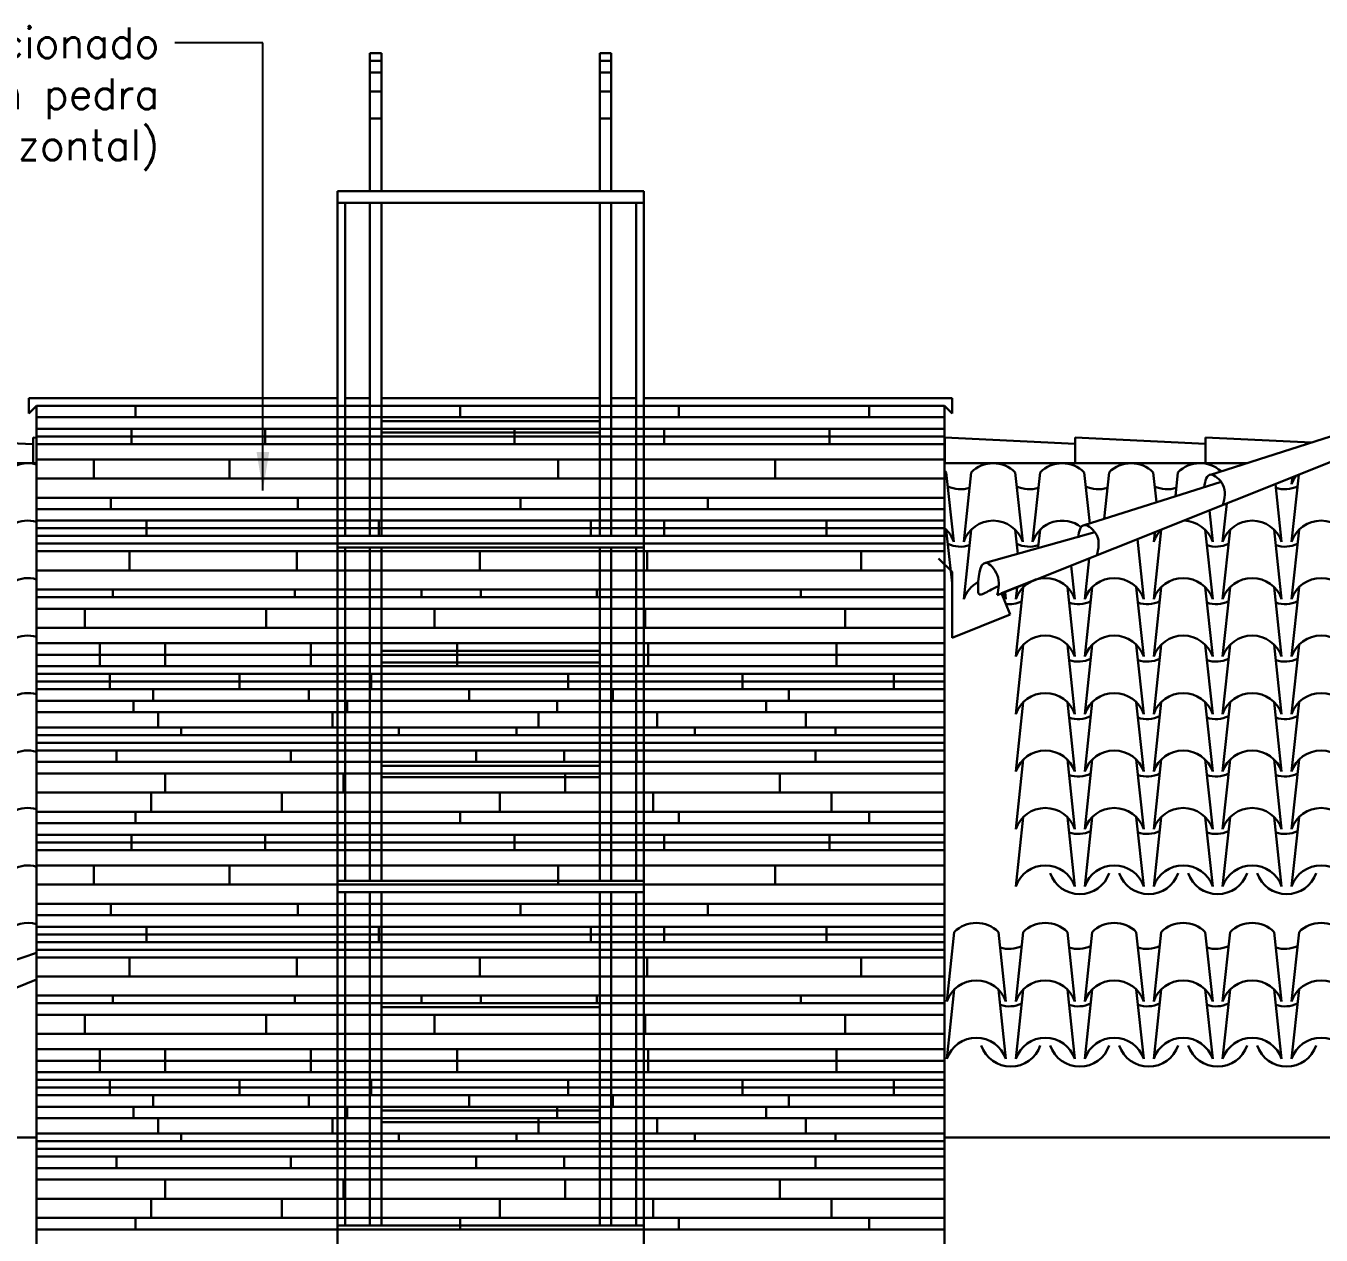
# Model space of a CAD drawing. Header units: millimetres. Extents: x -4228 to 27092, y -6721 to 984.
# Drawn here: x 25313 to 25651.1, y -2270.5 to -1954.8 of the extents above; entities that cross this region are included whole.
import ezdxf

# ---------------------------------------------------------------- set-up
doc = ezdxf.new("R2010")
doc.units = ezdxf.units.MM
doc.header["$LTSCALE"] = 50
for name, color, linetype in [('estruturametalica', 2, 'Continuous'), ('PAREDES3', 2, 'Continuous'), ('pedras', 2, 'Continuous'), ('PENA24', 24, 'Continuous'), ('PENA_01', 3, 'Continuous'), ('QLEADER', 7, 'Continuous'), ('telhas', 3, 'Continuous')]:
    doc.layers.add(name, color=color, linetype=linetype)
doc.styles.add('ROMANS', font='romans.shx')
doc.dimstyles.new('LEADER_50', dxfattribs={"dimscale": 0, "dimtxt": 8, "dimasz": 10, "dimexe": 10, "dimexo": 5, "dimgap": 4, "dimtad": 0, "dimdec": 0, "dimzin": 1, "dimdsep": 46, "dimtxsty": 'ROMANS', "dimcen": 10, "dimdle": 10, "dimclrd": 9, "dimclre": 9, "dimclrt": 7, "dimaunit": 1, "dimadec": 0, "dimazin": 0, "dimtm": 1e-09, "dimtfac": 1, "dimtdec": 0, "dimtmove": 2, "dimatfit": 3, "dimfxl": 1, "dimtolj": 1, "dimtzin": 0, "dimarcsym": 0})

msp = doc.modelspace()

# ---------------------------------------------------------------- linework, layer by layer
at = {"layer": 'estruturametalica', "linetype": 'Continuous', "lineweight": 30}
for p, q in [((25554.76, -2097.35), (25551.22, -2093.81)), ((25554.76, -2097.35), (25554.76, -2114.55)), ((25576.02, -2099.58), (25567.67, -2102.92)), ((25567.67, -2102.92), (25569.89, -2108.49)), ((25569.89, -2108.49), (25554.76, -2114.55))]:
    msp.add_line(p, q, dxfattribs=at)
at = {"layer": 'PAREDES3', "color": 7, "linetype": 'Continuous', "lineweight": 30}
for p, q in [((25315.76, -2053.96), (25315.76, -2244.96)), ((25315.76, -2053.96), (25394.26, -2053.96)), ((25396.26, -2053.96), (25402.76, -2053.96)), ((25405.76, -2053.96), (25462.76, -2053.96)), ((25465.76, -2053.96), (25472.26, -2053.96)), ((25474.26, -2053.96), (25552.76, -2053.96)), ((25552.76, -2053.96), (25552.76, -2415.6)), ((25315.76, -2244.96), (25315.76, -2478.85)), ((25552.76, -2244.96), (26157.76, -2244.96))]:
    msp.add_line(p, q, dxfattribs=at)
at = {"layer": 'pedras', "color": 55, "linetype": 'Continuous', "lineweight": 30}
for p, q in [((25315.76, -2053.96), (25552.76, -2053.96)), ((25341.56, -2056.96), (25341.56, -2053.96)), ((25426.33, -2056.96), (25426.33, -2053.96)), ((25483.44, -2056.96), (25483.44, -2053.96)), ((25533.06, -2056.96), (25533.06, -2053.96)), ((25315.76, -2056.96), (25552.76, -2056.96)), ((25315.76, -2059.96), (25552.76, -2059.96)), ((25315.76, -2061.96), (25552.76, -2061.96)), ((25340.53, -2063.96), (25340.53, -2059.96)), ((25375.41, -2063.96), (25375.41, -2059.96)), ((25440.54, -2063.96), (25440.54, -2059.96)), ((25479.56, -2063.96), (25479.56, -2059.96)), ((25522.72, -2063.96), (25522.72, -2059.96)), ((25315.76, -2063.96), (25552.76, -2063.96)), ((25315.76, -2067.96), (25552.76, -2067.96)), ((25330.7, -2072.96), (25330.7, -2067.96)), ((25366.11, -2072.96), (25366.11, -2067.96)), ((25394.28, -2072.96), (25394.28, -2067.96)), ((25451.91, -2072.96), (25451.91, -2067.96)), ((25508.51, -2072.96), (25508.51, -2067.96)), ((25315.76, -2072.96), (25552.76, -2072.96)), ((25315.76, -2077.96), (25552.76, -2077.96)), ((25335.1, -2080.96), (25335.1, -2077.96)), ((25383.94, -2080.96), (25383.94, -2077.96)), ((25442.09, -2080.96), (25442.09, -2077.96)), ((25490.94, -2080.96), (25490.94, -2077.96)), ((25315.76, -2080.96), (25552.76, -2080.96)), ((25315.76, -2083.96), (25552.76, -2083.96)), ((25315.76, -2085.96), (25552.76, -2085.96)), ((25344.4, -2087.96), (25344.4, -2083.96)), ((25405.13, -2087.96), (25405.13, -2083.96)), ((25460.44, -2087.96), (25460.44, -2083.96)), ((25479.56, -2087.96), (25479.56, -2083.96)), ((25521.95, -2087.96), (25521.95, -2083.96)), ((25315.76, -2087.96), (25552.76, -2087.96)), ((25315.76, -2089.96), (25552.76, -2089.96)), ((25315.76, -2091.96), (25552.76, -2091.96)), ((25340.01, -2096.96), (25340.01, -2091.96)), ((25383.68, -2096.96), (25383.68, -2091.96)), ((25431.49, -2096.96), (25431.49, -2091.96)), ((25475.17, -2096.96), (25475.17, -2091.96)), ((25530.99, -2096.96), (25530.99, -2091.96)), ((25315.76, -2096.96), (25552.76, -2096.96)), ((25315.76, -2101.96), (25552.76, -2101.96)), ((25335.61, -2103.96), (25335.61, -2101.96)), ((25383.17, -2103.96), (25383.17, -2101.96)), ((25416.25, -2103.96), (25416.25, -2101.96)), ((25431.75, -2103.96), (25431.75, -2101.96)), ((25461.99, -2103.96), (25461.99, -2101.96)), ((25515.23, -2103.96), (25515.23, -2101.96)), ((25315.76, -2103.96), (25552.76, -2103.96)), ((25315.76, -2106.96), (25552.76, -2106.96)), ((25328.38, -2111.96), (25328.38, -2106.96)), ((25375.67, -2111.96), (25375.67, -2106.96)), ((25419.61, -2111.96), (25419.61, -2106.96)), ((25474.65, -2111.96), (25474.65, -2106.96)), ((25526.86, -2111.96), (25526.86, -2106.96)), ((25315.76, -2111.96), (25552.76, -2111.96)), ((25315.76, -2115.96), (25552.76, -2115.96)), ((25332.26, -2121.96), (25332.26, -2115.96)), ((25349.31, -2121.96), (25349.31, -2115.96)), ((25387.3, -2121.96), (25387.3, -2115.96)), ((25425.55, -2121.96), (25425.55, -2115.96)), ((25475.43, -2121.96), (25475.43, -2115.96)), ((25524.53, -2121.96), (25524.53, -2115.96)), ((25315.76, -2118.96), (25552.76, -2118.96)), ((25315.76, -2121.96), (25552.76, -2121.96)), ((25315.76, -2123.96), (25552.76, -2123.96)), ((25315.76, -2125.96), (25552.76, -2125.96)), ((25334.84, -2127.96), (25334.84, -2123.96)), ((25368.69, -2127.96), (25368.69, -2123.96)), ((25403.07, -2127.96), (25403.07, -2123.96)), ((25454.5, -2127.96), (25454.5, -2123.96)), ((25499.98, -2127.96), (25499.98, -2123.96)), ((25539.52, -2127.96), (25539.52, -2123.96)), ((25315.76, -2127.96), (25552.76, -2127.96)), ((25346.21, -2130.96), (25346.21, -2127.96)), ((25386.79, -2130.96), (25386.79, -2127.96)), ((25428.65, -2130.96), (25428.65, -2127.96)), ((25466.13, -2130.96), (25466.13, -2127.96)), ((25512.13, -2130.96), (25512.13, -2127.96)), ((25315.76, -2130.96), (25552.76, -2130.96)), ((25341.04, -2133.96), (25341.04, -2130.96)), ((25396.86, -2133.96), (25396.86, -2130.96)), ((25451.65, -2133.96), (25451.65, -2130.96)), ((25506.18, -2133.96), (25506.18, -2130.96)), ((25315.76, -2133.96), (25552.76, -2133.96)), ((25347.5, -2137.96), (25347.5, -2133.96)), ((25392.99, -2137.96), (25392.99, -2133.96)), ((25446.74, -2137.96), (25446.74, -2133.96)), ((25477.76, -2137.96), (25477.76, -2133.96)), ((25516.52, -2137.96), (25516.52, -2133.96)), ((25315.76, -2137.96), (25552.76, -2137.96)), ((25315.76, -2139.96), (25552.76, -2139.96)), ((25353.45, -2139.96), (25353.45, -2137.96)), ((25410.3, -2139.96), (25410.3, -2137.96)), ((25441.06, -2139.96), (25441.06, -2137.96)), ((25487.58, -2139.96), (25487.58, -2137.96)), ((25524.27, -2139.96), (25524.27, -2137.96)), ((25315.76, -2141.96), (25552.76, -2141.96)), ((25315.76, -2143.96), (25552.76, -2143.96)), ((25336.65, -2146.96), (25336.65, -2143.96)), ((25382.13, -2146.96), (25382.13, -2143.96)), ((25430.46, -2146.96), (25430.46, -2143.96)), ((25453.46, -2146.96), (25453.46, -2143.96)), ((25472.33, -2146.96), (25472.33, -2143.96)), ((25519.1, -2146.96), (25519.1, -2143.96)), ((25315.76, -2146.96), (25552.76, -2146.96)), ((25315.76, -2149.96), (25552.76, -2149.96)), ((25349.31, -2154.96), (25349.31, -2149.96)), ((25395.83, -2154.96), (25395.83, -2149.96)), ((25453.72, -2154.96), (25453.72, -2149.96)), ((25509.8, -2154.96), (25509.8, -2149.96)), ((25315.76, -2154.96), (25552.76, -2154.96)), ((25345.69, -2159.96), (25345.69, -2154.96)), ((25379.81, -2159.96), (25379.81, -2154.96)), ((25436.66, -2159.96), (25436.66, -2154.96)), ((25476.72, -2159.96), (25476.72, -2154.96)), ((25523.24, -2159.96), (25523.24, -2154.96)), ((25315.76, -2159.96), (25552.76, -2159.96)), ((25341.56, -2162.96), (25341.56, -2159.96)), ((25426.33, -2162.96), (25426.33, -2159.96)), ((25483.44, -2162.96), (25483.44, -2159.96)), ((25533.06, -2162.96), (25533.06, -2159.96)), ((25315.76, -2162.96), (25552.76, -2162.96)), ((25315.76, -2165.96), (25552.76, -2165.96)), ((25340.53, -2169.96), (25340.53, -2165.96)), ((25375.41, -2169.96), (25375.41, -2165.96)), ((25440.54, -2169.96), (25440.54, -2165.96)), ((25479.56, -2169.96), (25479.56, -2165.96)), ((25522.72, -2169.96), (25522.72, -2165.96)), ((25315.76, -2167.96), (25552.76, -2167.96)), ((25315.76, -2169.96), (25552.76, -2169.96)), ((25315.76, -2173.96), (25552.76, -2173.96)), ((25330.7, -2178.96), (25330.7, -2173.96)), ((25366.11, -2178.96), (25366.11, -2173.96)), ((25394.28, -2178.96), (25394.28, -2173.96)), ((25451.91, -2178.96), (25451.91, -2173.96)), ((25508.51, -2178.96), (25508.51, -2173.96)), ((25315.76, -2178.96), (25552.76, -2178.96)), ((25315.76, -2183.96), (25552.76, -2183.96)), ((25335.1, -2186.96), (25335.1, -2183.96)), ((25383.94, -2186.96), (25383.94, -2183.96)), ((25442.09, -2186.96), (25442.09, -2183.96)), ((25490.94, -2186.96), (25490.94, -2183.96)), ((25315.76, -2186.96), (25552.76, -2186.96)), ((25315.76, -2189.96), (25552.76, -2189.96)), ((25344.4, -2193.96), (25344.4, -2189.96)), ((25405.13, -2193.96), (25405.13, -2189.96)), ((25460.44, -2193.96), (25460.44, -2189.96)), ((25479.56, -2193.96), (25479.56, -2189.96)), ((25521.95, -2193.96), (25521.95, -2189.96)), ((25315.76, -2191.96), (25552.76, -2191.96)), ((25315.76, -2193.96), (25552.76, -2193.96)), ((25315.76, -2195.96), (25552.76, -2195.96)), ((25315.76, -2197.96), (25552.76, -2197.96)), ((25340.01, -2202.96), (25340.01, -2197.96)), ((25383.68, -2202.96), (25383.68, -2197.96)), ((25431.49, -2202.96), (25431.49, -2197.96)), ((25475.17, -2202.96), (25475.17, -2197.96)), ((25530.99, -2202.96), (25530.99, -2197.96)), ((25315.76, -2202.96), (25552.76, -2202.96)), ((25315.76, -2207.96), (25552.76, -2207.96)), ((25315.76, -2209.96), (25552.76, -2209.96)), ((25335.61, -2209.96), (25335.61, -2207.96)), ((25383.17, -2209.96), (25383.17, -2207.96)), ((25416.25, -2209.96), (25416.25, -2207.96)), ((25431.75, -2209.96), (25431.75, -2207.96)), ((25461.99, -2209.96), (25461.99, -2207.96)), ((25515.23, -2209.96), (25515.23, -2207.96)), ((25315.76, -2212.96), (25552.76, -2212.96)), ((25328.38, -2217.96), (25328.38, -2212.96)), ((25375.67, -2217.96), (25375.67, -2212.96)), ((25419.61, -2217.96), (25419.61, -2212.96)), ((25474.65, -2217.96), (25474.65, -2212.96)), ((25526.86, -2217.96), (25526.86, -2212.96)), ((25315.76, -2217.96), (25552.76, -2217.96)), ((25315.76, -2221.96), (25552.76, -2221.96)), ((25332.26, -2227.96), (25332.26, -2221.96)), ((25349.31, -2227.96), (25349.31, -2221.96)), ((25387.3, -2227.96), (25387.3, -2221.96)), ((25425.55, -2227.96), (25425.55, -2221.96)), ((25475.43, -2227.96), (25475.43, -2221.96)), ((25524.53, -2227.96), (25524.53, -2221.96)), ((25315.76, -2224.96), (25552.76, -2224.96)), ((25315.76, -2227.96), (25552.76, -2227.96)), ((25315.76, -2229.96), (25552.76, -2229.96)), ((25334.84, -2233.96), (25334.84, -2229.96)), ((25368.69, -2233.96), (25368.69, -2229.96)), ((25403.07, -2233.96), (25403.07, -2229.96)), ((25454.5, -2233.96), (25454.5, -2229.96)), ((25499.98, -2233.96), (25499.98, -2229.96)), ((25539.52, -2233.96), (25539.52, -2229.96)), ((25315.76, -2231.96), (25552.76, -2231.96)), ((25315.76, -2233.96), (25552.76, -2233.96)), ((25346.21, -2236.96), (25346.21, -2233.96)), ((25386.79, -2236.96), (25386.79, -2233.96)), ((25428.65, -2236.96), (25428.65, -2233.96)), ((25466.13, -2236.96), (25466.13, -2233.96)), ((25512.13, -2236.96), (25512.13, -2233.96)), ((25315.76, -2236.96), (25552.76, -2236.96)), ((25341.04, -2239.96), (25341.04, -2236.96)), ((25396.86, -2239.96), (25396.86, -2236.96)), ((25451.65, -2239.96), (25451.65, -2236.96)), ((25506.18, -2239.96), (25506.18, -2236.96)), ((25315.76, -2239.96), (25552.76, -2239.96)), ((25347.5, -2243.96), (25347.5, -2239.96)), ((25392.99, -2243.96), (25392.99, -2239.96)), ((25446.74, -2243.96), (25446.74, -2239.96)), ((25477.76, -2243.96), (25477.76, -2239.96)), ((25516.52, -2243.96), (25516.52, -2239.96)), ((25315.76, -2243.96), (25552.76, -2243.96)), ((25353.45, -2245.96), (25353.45, -2243.96)), ((25410.3, -2245.96), (25410.3, -2243.96)), ((25441.06, -2245.96), (25441.06, -2243.96)), ((25487.58, -2245.96), (25487.58, -2243.96)), ((25524.27, -2245.96), (25524.27, -2243.96)), ((25315.76, -2245.96), (25552.76, -2245.96)), ((25315.76, -2247.96), (25552.76, -2247.96)), ((25315.76, -2249.96), (25552.76, -2249.96)), ((25336.65, -2252.96), (25336.65, -2249.96)), ((25382.13, -2252.96), (25382.13, -2249.96)), ((25430.46, -2252.96), (25430.46, -2249.96)), ((25453.46, -2252.96), (25453.46, -2249.96)), ((25472.33, -2252.96), (25472.33, -2249.96)), ((25519.1, -2252.96), (25519.1, -2249.96)), ((25315.76, -2252.96), (25552.76, -2252.96)), ((25315.76, -2255.96), (25552.76, -2255.96)), ((25349.31, -2260.96), (25349.31, -2255.96)), ((25395.83, -2260.96), (25395.83, -2255.96)), ((25453.72, -2260.96), (25453.72, -2255.96)), ((25509.8, -2260.96), (25509.8, -2255.96)), ((25315.76, -2260.96), (25552.76, -2260.96)), ((25345.69, -2265.96), (25345.69, -2260.96)), ((25379.81, -2265.96), (25379.81, -2260.96)), ((25436.66, -2265.96), (25436.66, -2260.96)), ((25476.72, -2265.96), (25476.72, -2260.96)), ((25523.24, -2265.96), (25523.24, -2260.96)), ((25315.76, -2265.96), (25552.76, -2265.96)), ((25341.56, -2268.96), (25341.56, -2265.96)), ((25426.33, -2268.96), (25426.33, -2265.96)), ((25483.44, -2268.96), (25483.44, -2265.96)), ((25533.06, -2268.96), (25533.06, -2265.96)), ((25315.76, -2268.96), (25552.76, -2268.96))]:
    msp.add_line(p, q, dxfattribs=at)
at = {"layer": 'PENA24', "color": 3, "lineweight": 30}
for p, q in [((25553.22, -2071.35), (25555.16, -2089.46)), ((25559.7, -2071.35), (25557.76, -2089.46)), ((25571.22, -2071.35), (25573.16, -2089.46)), ((25577.7, -2071.35), (25575.76, -2089.46)), ((25589.22, -2071.35), (25590.65, -2084.69)), ((25595.7, -2071.35), (25594.4, -2083.5)), ((25607.22, -2071.35), (25608.06, -2079.17)), ((25613.7, -2071.35), (25613.03, -2077.6)), ((25645.23, -2071.97), (25643.36, -2089.46)), ((25645.23, -2071.97), (25643.36, -2089.46)), ((25639.15, -2074.41), (25640.76, -2089.46)), ((25643.55, -2072.64), (25643.36, -2074.46)), ((25643.55, -2072.64), (25643.36, -2074.46)), ((25621.89, -2081.31), (25622.76, -2089.46)), ((25626.42, -2079.5), (25625.36, -2089.46)), ((25626.42, -2079.5), (25625.36, -2089.46)), ((25553.22, -2086.35), (25554.71, -2100.31)), ((25559.7, -2086.35), (25557.76, -2104.46)), ((25571.22, -2086.35), (25571.89, -2092.6)), ((25577.7, -2086.35), (25577.22, -2090.82)), ((25603.09, -2088.83), (25604.76, -2104.46)), ((25609.3, -2086.35), (25607.36, -2104.46)), ((25607.62, -2087.02), (25607.36, -2089.46)), ((25620.82, -2086.35), (25622.76, -2104.46)), ((25627.3, -2086.35), (25625.36, -2104.46)), ((25627.3, -2086.35), (25625.36, -2104.46)), ((25638.82, -2086.35), (25640.76, -2104.46)), ((25645.3, -2086.35), (25643.36, -2104.46)), ((25645.3, -2086.35), (25643.36, -2104.46)), ((25585.82, -2095.74), (25586.76, -2104.46)), ((25590.49, -2093.87), (25589.36, -2104.46)), ((25590.49, -2093.87), (25589.36, -2104.46)), ((25568.56, -2102.64), (25568.76, -2104.46)), ((25573.3, -2101.35), (25571.36, -2119.46)), ((25573.3, -2101.35), (25571.36, -2119.46)), ((25571.69, -2101.39), (25571.36, -2104.46)), ((25571.69, -2101.39), (25571.36, -2104.46)), ((25584.82, -2101.35), (25586.76, -2119.46)), ((25591.3, -2101.35), (25589.36, -2119.46)), ((25591.3, -2101.35), (25589.36, -2119.46)), ((25602.82, -2101.35), (25604.76, -2119.46)), ((25609.3, -2101.35), (25607.36, -2119.46)), ((25620.82, -2101.35), (25622.76, -2119.46)), ((25627.3, -2101.35), (25625.36, -2119.46)), ((25627.3, -2101.35), (25625.36, -2119.46)), ((25638.82, -2101.35), (25640.76, -2119.46)), ((25645.3, -2101.35), (25643.36, -2119.46)), ((25645.3, -2101.35), (25643.36, -2119.46)), ((25573.3, -2116.35), (25571.36, -2134.46)), ((25573.3, -2116.35), (25571.36, -2134.46)), ((25584.82, -2116.35), (25586.76, -2134.46)), ((25591.3, -2116.35), (25589.36, -2134.46)), ((25591.3, -2116.35), (25589.36, -2134.46)), ((25602.82, -2116.35), (25604.76, -2134.46)), ((25609.3, -2116.35), (25607.36, -2134.46)), ((25620.82, -2116.35), (25622.76, -2134.46)), ((25627.3, -2116.35), (25625.36, -2134.46)), ((25627.3, -2116.35), (25625.36, -2134.46)), ((25638.82, -2116.35), (25640.76, -2134.46)), ((25645.3, -2116.35), (25643.36, -2134.46)), ((25645.3, -2116.35), (25643.36, -2134.46)), ((25573.3, -2131.35), (25571.36, -2149.46)), ((25573.3, -2131.35), (25571.36, -2149.46)), ((25584.82, -2131.35), (25586.76, -2149.46)), ((25591.3, -2131.35), (25589.36, -2149.46)), ((25591.3, -2131.35), (25589.36, -2149.46)), ((25602.82, -2131.35), (25604.76, -2149.46)), ((25609.3, -2131.35), (25607.36, -2149.46)), ((25620.82, -2131.35), (25622.76, -2149.46)), ((25627.3, -2131.35), (25625.36, -2149.46)), ((25627.3, -2131.35), (25625.36, -2149.46)), ((25638.82, -2131.35), (25640.76, -2149.46)), ((25645.3, -2131.35), (25643.36, -2149.46)), ((25645.3, -2131.35), (25643.36, -2149.46)), ((25573.3, -2146.35), (25571.36, -2164.46)), ((25573.3, -2146.35), (25571.36, -2164.46)), ((25584.82, -2146.35), (25586.76, -2164.46)), ((25591.3, -2146.35), (25589.36, -2164.46)), ((25591.3, -2146.35), (25589.36, -2164.46)), ((25602.82, -2146.35), (25604.76, -2164.46)), ((25609.3, -2146.35), (25607.36, -2164.46)), ((25620.82, -2146.35), (25622.76, -2164.46)), ((25627.3, -2146.35), (25625.36, -2164.46)), ((25627.3, -2146.35), (25625.36, -2164.46)), ((25638.82, -2146.35), (25640.76, -2164.46)), ((25645.3, -2146.35), (25643.36, -2164.46)), ((25645.3, -2146.35), (25643.36, -2164.46)), ((25573.3, -2161.35), (25571.36, -2179.46)), ((25573.3, -2161.35), (25571.36, -2179.46)), ((25584.82, -2161.35), (25586.76, -2179.46)), ((25591.3, -2161.35), (25589.36, -2179.46)), ((25591.3, -2161.35), (25589.36, -2179.46)), ((25602.82, -2161.35), (25604.76, -2179.46)), ((25609.3, -2161.35), (25607.36, -2179.46)), ((25620.82, -2161.35), (25622.76, -2179.46)), ((25627.3, -2161.35), (25625.36, -2179.46)), ((25627.3, -2161.35), (25625.36, -2179.46)), ((25638.82, -2161.35), (25640.76, -2179.46)), ((25645.3, -2161.35), (25643.36, -2179.46)), ((25645.3, -2161.35), (25643.36, -2179.46)), ((25555.3, -2191.35), (25553.36, -2209.46)), ((25566.82, -2191.35), (25568.76, -2209.46)), ((25573.3, -2191.35), (25571.36, -2209.46)), ((25573.3, -2191.35), (25571.36, -2209.46)), ((25584.82, -2191.35), (25586.76, -2209.46)), ((25591.3, -2191.35), (25589.36, -2209.46)), ((25591.3, -2191.35), (25589.36, -2209.46)), ((25602.82, -2191.35), (25604.76, -2209.46)), ((25609.3, -2191.35), (25607.36, -2209.46)), ((25620.82, -2191.35), (25622.76, -2209.46)), ((25627.3, -2191.35), (25625.36, -2209.46)), ((25627.3, -2191.35), (25625.36, -2209.46)), ((25638.82, -2191.35), (25640.76, -2209.46)), ((25645.3, -2191.35), (25643.36, -2209.46)), ((25645.3, -2191.35), (25643.36, -2209.46)), ((25555.3, -2206.35), (25553.36, -2224.46)), ((25566.82, -2206.35), (25568.76, -2224.46)), ((25573.3, -2206.35), (25571.36, -2224.46)), ((25573.3, -2206.35), (25571.36, -2224.46)), ((25584.82, -2206.35), (25586.76, -2224.46)), ((25591.3, -2206.35), (25589.36, -2224.46)), ((25591.3, -2206.35), (25589.36, -2224.46)), ((25602.82, -2206.35), (25604.76, -2224.46)), ((25609.3, -2206.35), (25607.36, -2224.46)), ((25620.82, -2206.35), (25622.76, -2224.46)), ((25627.3, -2206.35), (25625.36, -2224.46)), ((25627.3, -2206.35), (25625.36, -2224.46)), ((25638.82, -2206.35), (25640.76, -2224.46)), ((25645.3, -2206.35), (25643.36, -2224.46)), ((25645.3, -2206.35), (25643.36, -2224.46))]:
    msp.add_line(p, q, dxfattribs=at)
for centre, radius, start, end in [((25313.46, -2077.1), 8.14, 73.5872, 135.0672), ((25565.46, -2077.1), 8.14, 44.9328, 135.0672), ((25583.46, -2077.1), 8.14, 44.9328, 135.0672), ((25601.46, -2077.1), 8.14, 44.9328, 135.0672), ((25619.46, -2077.1), 8.14, 47.674, 135.0672), ((25547.46, -2077.1), 8.14, 44.9328, 49.375), ((25651.06, -2077.1), 8.14, 143.4902, 161.0754), ((25556.88, -2068.32), 7.44, 243.9234, 288.6886), ((25574.88, -2068.32), 7.44, 243.9234, 288.6886), ((25592.88, -2068.32), 7.44, 243.9234, 288.6886), ((25610.88, -2068.32), 7.44, 243.9234, 288.6886), ((25641.63, -2068.32), 7.44, 251.3114, 296.0766), ((25313.46, -2092.1), 8.14, 73.5872, 161.0754), ((25547.46, -2092.1), 8.14, 18.9246, 49.375), ((25565.46, -2092.1), 8.14, 18.9246, 161.0754), ((25583.46, -2092.1), 8.14, 52.4122, 161.0754), ((25615.06, -2092.1), 8.14, 18.9246, 88.6329), ((25633.06, -2092.1), 8.14, 18.9246, 161.0754), ((25651.06, -2092.1), 8.14, 18.9246, 161.0754), ((25615.06, -2092.1), 8.14, 134.9699, 161.0754), ((25556.88, -2083.32), 7.44, 243.9234, 288.6886), ((25574.88, -2083.32), 7.44, 243.9234, 288.6886), ((25574.88, -2083.32), 7.44, 243.9234, 288.6886), ((25623.63, -2083.32), 7.44, 251.3114, 296.0766), ((25641.63, -2083.32), 7.44, 251.3114, 296.0766), ((25313.46, -2107.1), 8.14, 73.5872, 161.0754), ((25579.06, -2107.1), 8.14, 18.9246, 161.0754), ((25597.06, -2107.1), 8.14, 18.9246, 161.0754), ((25615.06, -2107.1), 8.14, 18.9246, 161.0754), ((25633.06, -2107.1), 8.14, 18.9246, 161.0754), ((25651.06, -2107.1), 8.14, 18.9246, 161.0754), ((25547.46, -2107.1), 8.14, 48.8653, 49.375), ((25565.46, -2107.1), 8.14, 118.5742, 161.0754), ((25561.06, -2107.1), 8.14, 18.9246, 31.3877), ((25569.63, -2098.32), 7.44, 263.4297, 296.0766), ((25587.63, -2098.32), 7.44, 251.3114, 296.0766), ((25605.63, -2098.32), 7.44, 251.3114, 296.0766), ((25623.63, -2098.32), 7.44, 251.3114, 296.0766), ((25641.63, -2098.32), 7.44, 251.3114, 296.0766), ((25313.46, -2122.1), 8.14, 73.5872, 161.0754), ((25579.06, -2122.1), 8.14, 18.9246, 161.0754), ((25597.06, -2122.1), 8.14, 18.9246, 161.0754), ((25615.06, -2122.1), 8.14, 18.9246, 161.0754), ((25633.06, -2122.1), 8.14, 18.9246, 161.0754), ((25651.06, -2122.1), 8.14, 18.9246, 161.0754), ((25587.63, -2113.32), 7.44, 251.3114, 296.0766), ((25605.63, -2113.32), 7.44, 251.3114, 296.0766), ((25623.63, -2113.32), 7.44, 251.3114, 296.0766), ((25641.63, -2113.32), 7.44, 251.3114, 296.0766), ((25313.46, -2137.1), 8.14, 73.5872, 161.0754), ((25579.06, -2137.1), 8.14, 18.9246, 161.0754), ((25597.06, -2137.1), 8.14, 18.9246, 161.0754), ((25615.06, -2137.1), 8.14, 18.9246, 161.0754), ((25633.06, -2137.1), 8.14, 18.9246, 161.0754), ((25651.06, -2137.1), 8.14, 18.9246, 161.0754), ((25587.63, -2128.32), 7.44, 251.3114, 296.0766), ((25605.63, -2128.32), 7.44, 251.3114, 296.0766), ((25623.63, -2128.32), 7.44, 251.3114, 296.0766), ((25641.63, -2128.32), 7.44, 251.3114, 296.0766), ((25313.46, -2152.1), 8.14, 73.5872, 161.0754), ((25579.06, -2152.1), 8.14, 18.9246, 161.0754), ((25597.06, -2152.1), 8.14, 18.9246, 161.0754), ((25615.06, -2152.1), 8.14, 18.9246, 161.0754), ((25633.06, -2152.1), 8.14, 18.9246, 161.0754), ((25651.06, -2152.1), 8.14, 18.9246, 161.0754), ((25587.63, -2143.32), 7.44, 251.3114, 296.0766), ((25605.63, -2143.32), 7.44, 251.3114, 296.0766), ((25623.63, -2143.32), 7.44, 251.3114, 296.0766), ((25641.63, -2143.32), 7.44, 251.3114, 296.0766), ((25313.46, -2167.1), 8.14, 73.5872, 161.0754), ((25579.06, -2167.1), 8.14, 18.9246, 161.0754), ((25597.06, -2167.1), 8.14, 18.9246, 161.0754), ((25615.06, -2167.1), 8.14, 18.9246, 161.0754), ((25633.06, -2167.1), 8.14, 18.9246, 161.0754), ((25651.06, -2167.1), 8.14, 18.9246, 161.0754), ((25587.63, -2158.32), 7.44, 251.3114, 296.0766), ((25605.63, -2158.32), 7.44, 251.3114, 296.0766), ((25623.63, -2158.32), 7.44, 251.3114, 296.0766), ((25641.63, -2158.32), 7.44, 251.3114, 296.0766), ((25313.46, -2182.1), 8.14, 73.5872, 161.0754), ((25579.06, -2182.1), 8.14, 18.9246, 161.0754), ((25597.06, -2182.1), 8.14, 18.9246, 161.0754), ((25615.06, -2182.1), 8.14, 18.9246, 161.0754), ((25633.06, -2182.1), 8.14, 18.9246, 161.0754), ((25651.06, -2182.1), 8.14, 18.9246, 161.0754), ((25588.06, -2173.32), 8.14, 198.9246, 341.0754), ((25606.06, -2173.32), 8.14, 198.9246, 341.0754), ((25624.06, -2173.32), 8.14, 198.9246, 341.0754), ((25642.06, -2173.32), 8.14, 198.9246, 341.0754), ((25313.46, -2197.1), 8.14, 73.5872, 135.0672), ((25561.06, -2197.1), 8.14, 44.9328, 135.0672), ((25579.06, -2197.1), 8.14, 44.9328, 135.0672), ((25597.06, -2197.1), 8.14, 44.9328, 135.0672), ((25615.06, -2197.1), 8.14, 44.9328, 135.0672), ((25633.06, -2197.1), 8.14, 44.9328, 135.0672), ((25651.06, -2197.1), 8.14, 44.9328, 135.0672), ((25569.63, -2188.32), 7.44, 251.3114, 296.0766), ((25587.63, -2188.32), 7.44, 251.3114, 296.0766), ((25605.63, -2188.32), 7.44, 251.3114, 296.0766), ((25623.63, -2188.32), 7.44, 251.3114, 296.0766), ((25641.63, -2188.32), 7.44, 251.3114, 296.0766), ((25561.06, -2212.1), 8.14, 18.9246, 161.0754), ((25579.06, -2212.1), 8.14, 18.9246, 161.0754), ((25597.06, -2212.1), 8.14, 18.9246, 161.0754), ((25615.06, -2212.1), 8.14, 18.9246, 161.0754), ((25633.06, -2212.1), 8.14, 18.9246, 161.0754), ((25651.06, -2212.1), 8.14, 18.9246, 161.0754), ((25569.63, -2203.32), 7.44, 251.3114, 296.0766), ((25587.63, -2203.32), 7.44, 251.3114, 296.0766), ((25605.63, -2203.32), 7.44, 251.3114, 296.0766), ((25623.63, -2203.32), 7.44, 251.3114, 296.0766), ((25641.63, -2203.32), 7.44, 251.3114, 296.0766), ((25561.06, -2227.1), 8.14, 18.9246, 161.0754), ((25570.06, -2218.32), 8.14, 198.9246, 341.0754), ((25579.06, -2227.1), 8.14, 18.9246, 161.0754), ((25588.06, -2218.32), 8.14, 198.9246, 341.0754), ((25597.06, -2227.1), 8.14, 18.9246, 161.0754), ((25606.06, -2218.32), 8.14, 198.9246, 341.0754), ((25615.06, -2227.1), 8.14, 18.9246, 161.0754), ((25624.06, -2218.32), 8.14, 198.9246, 341.0754), ((25633.06, -2227.1), 8.14, 18.9246, 161.0754), ((25642.06, -2218.32), 8.14, 198.9246, 341.0754), ((25651.06, -2227.1), 8.14, 18.9246, 161.0754)]:
    msp.add_arc(centre, radius, start, end, dxfattribs=at)
at = {"layer": 'PENA_01', "linetype": 'Continuous', "lineweight": 30}
for p, q in [((25402.76, -1961.96), (25405.76, -1961.96)), ((25402.76, -1997.96), (25402.76, -1961.96)), ((25402.76, -1963.96), (25405.76, -1963.96)), ((25405.76, -1997.96), (25405.76, -1961.96)), ((25462.76, -1961.96), (25465.76, -1961.96)), ((25462.76, -1997.96), (25462.76, -1961.96)), ((25462.76, -1963.96), (25465.76, -1963.96)), ((25465.76, -1997.96), (25465.76, -1961.96)), ((25402.76, -1966.96), (25405.76, -1966.96)), ((25462.76, -1966.96), (25465.76, -1966.96)), ((25402.76, -1971.96), (25405.76, -1971.96)), ((25462.76, -1971.96), (25465.76, -1971.96)), ((25402.76, -1978.96), (25405.76, -1978.96)), ((25462.76, -1978.96), (25465.76, -1978.96)), ((25394.26, -2000.96), (25474.26, -2000.96)), ((25396.26, -2000.96), (25396.26, -2087.96)), ((25402.76, -2087.96), (25402.76, -2000.96)), ((25405.76, -2087.96), (25405.76, -2000.96)), ((25462.76, -2087.96), (25462.76, -2000.96)), ((25465.76, -2087.96), (25465.76, -2000.96)), ((25472.26, -2000.96), (25472.26, -2087.96)), ((25313.76, -2051.96), (25394.26, -2051.96)), ((25313.76, -2051.96), (25313.76, -2055.96)), ((25396.26, -2051.96), (25402.76, -2051.96)), ((25405.76, -2051.96), (25462.76, -2051.96)), ((25465.76, -2051.96), (25472.26, -2051.96)), ((25474.26, -2051.96), (25554.76, -2051.96)), ((25554.76, -2051.96), (25554.76, -2055.96)), ((25313.76, -2055.96), (25315.76, -2053.96)), ((25554.76, -2055.96), (25552.76, -2053.96)), ((25405.76, -2057.96), (25462.76, -2057.96)), ((25405.76, -2057.96), (25462.76, -2057.96)), ((25405.76, -2060.96), (25462.76, -2060.96)), ((25405.76, -2060.96), (25462.76, -2060.96)), ((25394.26, -2087.96), (25474.26, -2087.96)), ((25394.26, -2090.96), (25474.26, -2090.96)), ((25396.26, -2090.96), (25396.26, -2177.96)), ((25402.76, -2177.96), (25402.76, -2090.96)), ((25405.76, -2177.96), (25405.76, -2090.96)), ((25462.76, -2177.96), (25462.76, -2090.96)), ((25465.76, -2177.96), (25465.76, -2090.96)), ((25472.26, -2090.96), (25472.26, -2177.96)), ((25405.76, -2117.96), (25462.76, -2117.96)), ((25405.76, -2120.96), (25462.76, -2120.96)), ((25405.76, -2147.96), (25462.76, -2147.96)), ((25405.76, -2150.96), (25462.76, -2150.96)), ((25394.26, -2177.96), (25474.26, -2177.96)), ((25394.26, -2180.96), (25474.26, -2180.96)), ((25396.26, -2180.96), (25396.26, -2267.96)), ((25402.76, -2267.96), (25402.76, -2180.96)), ((25405.76, -2267.96), (25405.76, -2180.96)), ((25462.76, -2267.96), (25462.76, -2180.96)), ((25465.76, -2267.96), (25465.76, -2180.96)), ((25472.26, -2180.96), (25472.26, -2267.96)), ((25405.76, -2207.96), (25462.76, -2207.96)), ((25405.76, -2210.96), (25462.76, -2210.96)), ((25405.76, -2237.96), (25462.76, -2237.96)), ((25405.76, -2240.96), (25462.76, -2240.96)), ((25394.26, -2267.96), (25474.26, -2267.96))]:
    msp.add_line(p, q, dxfattribs=at)
at = {"layer": 'PENA_01', "color": 7, "linetype": 'Continuous', "lineweight": 30}
for p, q in [((25394.26, -1997.96), (25394.26, -2360.96)), ((25394.26, -1997.96), (25474.26, -1997.96)), ((25474.26, -1997.96), (25474.26, -2360.96))]:
    msp.add_line(p, q, dxfattribs=at)
at = {"layer": 'telhas', "linetype": 'Continuous', "lineweight": 30}
for p, q in [((25566.53, -2103.45), (25710.26, -2045.96)), ((25314.88, -2063.99), (25278.76, -2062.27)), ((25315.76, -2062.32), (25314.88, -2062.27)), ((25314.88, -2062.27), (25314.88, -2068.96)), ((25586.88, -2063.89), (25552.88, -2062.27)), ((25552.88, -2062.27), (25552.88, -2068.96)), ((25620.88, -2063.89), (25586.88, -2062.27)), ((25586.88, -2062.27), (25586.88, -2068.96)), ((25648.59, -2063.59), (25620.88, -2062.27)), ((25620.88, -2062.27), (25620.88, -2068.96)), ((25622.18, -2071.96), (25657.9, -2060.64)), ((25552.88, -2063.89), (25552.76, -2063.89)), ((25315.76, -2068.96), (25142.76, -2068.96)), ((25631.64, -2068.96), (25552.76, -2068.96)), ((25589.23, -2085.14), (25624.95, -2073.82)), ((25563.42, -2094.95), (25592.01, -2087)), ((25315.76, -2196.74), (25286.36, -2206.91)), ((25257.76, -2226.96), (25315.76, -2203.76)), ((25257.76, -2226.96), (25315.76, -2203.76)), ((25262.76, -2244.96), (25315.76, -2244.96))]:
    msp.add_line(p, q, dxfattribs=at)
for points in [[(25625.44, -2079.89), (25625.88, -2078.1), (25626.65, -2074.93), (25621.71, -2070.55), (25620.75, -2073.48), (25620.54, -2075.26)], [(25592.5, -2093.07), (25592.93, -2091.28), (25593.7, -2088.11), (25588.76, -2083.73), (25587.8, -2086.66), (25587.6, -2088.44)]]:
    msp.add_open_spline(points, degree=3, knots=[0.007169, 0.007169, 0.007169, 0.007169, 5.320129, 9.426957, 13.705467, 13.705467, 13.705467, 13.705467], dxfattribs=at)
msp.add_spline([(25566.53, -2103.45), (25566.51, -2098.13), (25563.57, -2094.96), (25561.53, -2102.22), (25561.67, -2103.05), (25564.15, -2102.41), (25567.03, -2100.98)], degree=3, dxfattribs=at)

# ---------------------------------------------------------------- texts
at = {"layer": 'QLEADER', "color": 7, "linetype": 'Continuous', "lineweight": 30, "insert": (25347.8, -1955.19), "char_height": 8, "attachment_point": 3, "style": 'ROMANS'}
msp.add_mtext('Paredes do Ar-Condicionado\\Pcom revestimento em pedra\\PEsmeralda (na horizontal)', dxfattribs=at)

# ---------------------------------------------------------------- leaders
at = {"layer": 'QLEADER', "linetype": 'Continuous', "lineweight": 30, "annotation_type": 0, "has_hookline": 1, "hookline_direction": 1, "text_width": 176}
msp.add_leader([(25374.82, -2076.08), (25374.82, -1959.19), (25351.8, -1959.19)], dimstyle='LEADER_50', override={"dimscale": 1}, dxfattribs=at)

doc.saveas('drawing.dxf')
